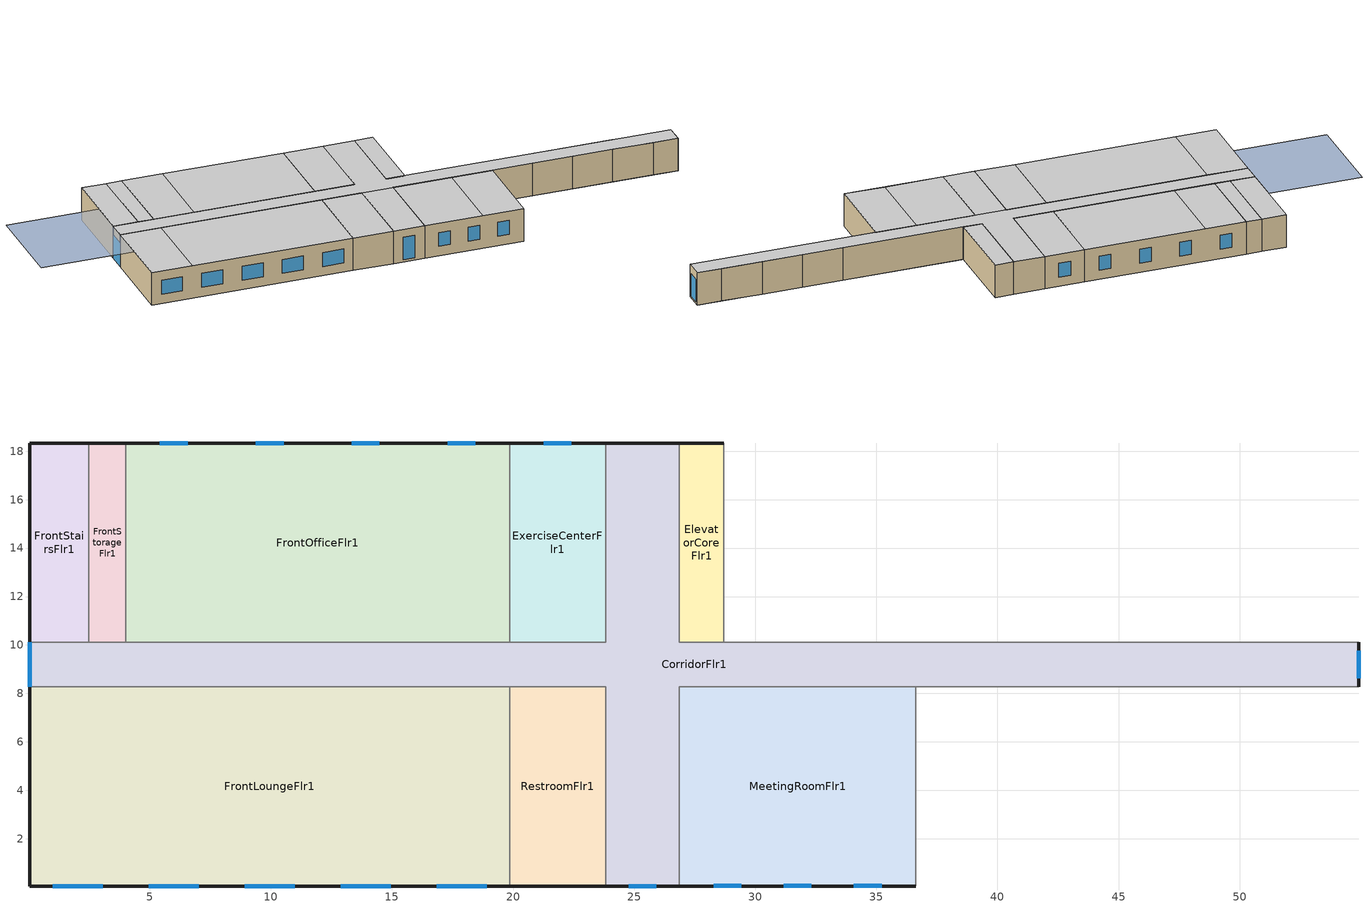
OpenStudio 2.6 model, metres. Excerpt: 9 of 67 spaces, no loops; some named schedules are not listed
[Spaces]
CorridorFlr1
 floor ground: 26.87,18.34 26.87,10.11 54.91,10.11 54.91,8.28 26.87,8.28 26.87,0.05 23.82,0.05 23.82,8.28 0.05,8.28 0.05,10.11 23.82,10.11 23.82,18.34 z0
 wall outside: 54.91,8.28 54.91,10.11 / 0.05,10.11 0.05,8.28 / 23.82,0.05 26.87,0.05 / 26.87,18.34 23.82,18.34 z0:3.35
 wall to GuestRoom103: 48.51,8.28 52.47,8.28 z0:3.35
 wall to GuestRoom104: 52.47,10.11 48.51,10.11 z0:3.35
 wall to FrontStorageFlr1: 4.01,10.11 2.49,10.11 z0:3.35
 wall to MechanicalRoomFlr1: 36.62,8.28 40.59,8.28 z0:3.35
 wall to FrontStairsFlr1: 2.49,10.11 0.05,10.11 z0:3.35
 wall to ElevatorCoreFlr1: 28.7,10.11 26.87,10.11 26.87,18.34 z0:3.35
 wall to MeetingRoomFlr1: 26.87,0.05 26.87,8.28 36.62,8.28 z0:3.35
 wall to RestroomFlr1: 19.86,8.28 23.82,8.28 23.82,0.05 z0:3.35
 wall to RearStorageFlr1: 52.47,8.28 54.91,8.28 z0:3.35
 wall to GuestRoom102: 44.55,8.28 48.51,8.28 z0:3.35
 wall to GuestRoom105: 48.51,10.11 44.55,10.11 z0:3.35
 wall to GuestRoom101: 40.59,8.28 44.55,8.28 z0:3.35
 wall to EmployeeLoungeFlr1: 44.55,10.11 40.59,10.11 z0:3.35
 wall to FrontOfficeFlr1: 19.86,10.11 4.01,10.11 z0:3.35
 wall to ExerciseCenterFlr1: 23.82,18.34 23.82,10.11 19.86,10.11 z0:3.35
 wall to FrontLoungeFlr1: 0.05,8.28 19.86,8.28 z0:3.35
 wall to LaundryRoomFlr1: 40.59,10.11 28.7,10.11 z0:3.35
 wall to RearStairsFlr1: 54.91,10.11 52.47,10.11 z0:3.35
 window: 0.05,10.11 0.05,8.28 z0:2.44; 54.91,8.62 54.91,9.76 / 24.78,0.05 25.92,0.05 z0.19:2.55
 ceiling to CorridorFlr2: 54.91,8.28 54.91,10.11 26.87,10.11 26.87,18.34 23.82,18.34 23.82,10.11 0.05,10.11 0.05,8.28 z3.35
 ceiling to GuestRoom206_208: 26.87,0.05 26.87,8.28 23.82,8.28 23.82,0.05 z3.35
RestroomFlr1
 floor ground: 23.82,8.28 23.82,0.05 19.86,0.05 19.86,8.28 z0
 wall outside: 19.86,0.05 23.82,0.05 z0:3.35
 wall to FrontLoungeFlr1: 19.86,8.28 19.86,0.05 z0:3.35
 ceiling to GuestRoom206_208: 23.82,0.05 23.82,8.28 19.86,8.28 19.86,0.05 z3.35
FrontOfficeFlr1
 floor ground: 19.86,18.34 19.86,10.11 4.01,10.11 4.01,18.34 z0
 wall outside: 19.86,18.34 4.01,18.34 z0:3.35
 wall to FrontStorageFlr1: 4.01,18.34 4.01,10.11 z0:3.35
 wall to ExerciseCenterFlr1: 19.86,10.11 19.86,18.34 z0:3.35
 window: 10.52,18.34 9.39,18.34 / 14.49,18.34 13.35,18.34 / 6.56,18.34 5.42,18.34 / 18.45,18.34 17.31,18.34 z0.95:2.4
 ceiling to GuestRoom224: 7.97,10.11 7.97,18.34 4.01,18.34 4.01,10.11 z3.35
 ceiling to GuestRoom220_223: 19.86,10.11 19.86,18.34 7.97,18.34 7.97,10.11 z3.35
MeetingRoomFlr1
 floor ground: 36.62,8.28 36.62,0.05 26.87,0.05 26.87,8.28 z0
 wall outside: 26.87,0.05 36.62,0.05 z0:3.35
 wall to MechanicalRoomFlr1: 36.62,0.05 36.62,8.28 z0:3.35
 window: 28.28,0.05 29.42,0.05 / 31.18,0.05 32.32,0.05 / 34.07,0.05 35.21,0.05 z0.95:2.4
 ceiling to GuestRoom209_212: 36.62,0.05 36.62,8.28 32.66,8.28 32.66,0.05 z3.35
 ceiling to GuestRoom206_208: 32.66,0.05 32.66,8.28 26.87,8.28 26.87,0.05 z3.35
FrontStorageFlr1
 floor ground: 4.01,18.34 4.01,10.11 2.49,10.11 2.49,18.34 z0
 wall outside: 4.01,18.34 2.49,18.34 z0:3.35
 wall to FrontStairsFlr1: 2.49,18.34 2.49,10.11 z0:3.35
 ceiling to FrontStorageFlr2: 4.01,10.11 4.01,18.34 2.49,18.34 2.49,10.11 z3.35
FrontStairsFlr1
 floor ground: 2.49,18.34 2.49,10.11 0.05,10.11 0.05,18.34 z0
 wall outside: 2.49,18.34 0.05,18.34 0.05,10.11 z0:3.35
 ceiling to FrontStairsFlr2: 2.49,10.11 2.49,18.34 0.05,18.34 0.05,10.11 z3.35
ElevatorCoreFlr1
 floor ground: 28.7,18.34 28.7,10.11 26.87,10.11 26.87,18.34 z0
 wall outside: 28.7,18.34 26.87,18.34 z0:3.35
 wall to LaundryRoomFlr1: 28.7,10.11 28.7,18.34 z0:3.35
 ceiling to ElevatorCoreFlr2: 28.7,10.11 28.7,18.34 26.87,18.34 26.87,10.11 z3.35
ExerciseCenterFlr1
 floor ground: 23.82,18.34 23.82,10.11 19.86,10.11 19.86,18.34 z0
 wall outside: 23.82,18.34 19.86,18.34 z0:3.35
 window: 22.41,18.34 21.27,18.34 z0.95:2.4
 ceiling to GuestRoom220_223: 23.82,10.11 23.82,18.34 19.86,18.34 19.86,10.11 z3.35
FrontLoungeFlr1
 floor ground: 19.86,8.28 19.86,0.05 0.05,0.05 0.05,8.28 z0
 wall outside: 0.05,8.28 0.05,0.05 19.86,0.05 z0:3.35
 window: 4.97,0.05 7.02,0.05 / 16.85,0.05 18.91,0.05 / 1,0.05 3.06,0.05 / 12.89,0.05 14.94,0.05 / 8.93,0.05 10.98,0.05 z0.95:2.4
 ceiling to GuestRoom201: 4.01,0.05 4.01,8.28 0.05,8.28 0.05,0.05 z3.35
 ceiling to GuestRoom202_205: 19.86,0.05 19.86,8.28 4.01,8.28 4.01,0.05 z3.35
shading: 0,4.57 0,13.72 -9.14,13.72 -9.14,4.57 z3.35
[Site]
Denver Centennial  Golden   Nr: Latitude {deg}=39.74; Longitude {deg}=-105.18; Time Zone {hr}=-7; Elevation {m}=1829; Terrain=Suburbs
[Building]
90.1-2010-SmallHotel-ASHRAE 169-2006-5B created: 2016-10-04 13:28:55 -0600: North Axis {deg}=180; Default Construction Set=90.1-2010 - SmHotel - ASHRAE 169-2006-5B; Standards Building Type=SmallHotel
[Site:GroundTemperature:BuildingSurface]
19.89, 19.99, 20.06, 20.2, 20.41, 20.6, 20.83, 20.85, 20.72, 20.51, 20.24, 19.99
[Site:WaterMainsTemperature]
Calculation Method=Correlation; Annual Average Outdoor Air Temperature {C}=11.15; Maximum Difference In Monthly Average Outdoor Air Temperatures {deltaC}=26.2
[ClimateZones]
Climate Zone Institution Name 1=ASHRAE; Climate Zone Document Name 1=ANSI/ASHRAE Standard 169; Climate Zone Document Year 1=2006; Climate Zone Value 1=5B; Climate Zone Institution Name 2=CEC; Climate Zone Document Name 2=California Climate Zone Descriptions; Climate Zone Document Year 2=1995
[SizingPeriod:DesignDay] Barometric Pressure {Pa}=81198; Sky Clearness=0; Rain Indicator=0; Snow Indicator=0; Day of Month=21; Daylight Saving Time Indicator=0; Dry-Bulb Temperature Range Modifier Type=DefaultMultipliers
Name | Maximum Dry-Bulb Temperature {C} | Daily Dry-Bulb Temperature Range {deltaC} | Humidity Indicating Conditions at Maximum Dry-Bulb | Wind Speed {m/s} | Wind Direction {deg} | Month | Day Type | Humidity Indicating Type | Solar Model Indicator | ASHRAE Taub | ASHRAE Taud
Denver Centennial  Golden   N Ann Hum_n 99.6% Condns DP=>MCDB | -10.9 | 0 | -21.6 | 3 | 340 | 12 | WinterDesignDay | Dewpoint | ASHRAEClearSky
Denver Centennial  Golden   N Ann Clg .4% Condns Enth=>MDB | 27.3 | 15.2 | 59700 | 4.9 | 0 | 7 | SummerDesignDay | Enthalpy | ASHRAETau | 0.424 | 2.025
Denver Centennial  Golden   N Ann Clg .4% Condns WB=>MDB | 27.3 | 15.2 | 18.4 | 4.9 | 0 | 7 | SummerDesignDay | Wetbulb | ASHRAETau | 0.424 | 2.025
Denver Centennial  Golden   N Ann Clg .4% Condns DB=>MWB | 33 | 15.2 | 15.7 | 4.9 | 0 | 7 | SummerDesignDay | Wetbulb | ASHRAETau | 0.424 | 2.025
[Material:NoMass] Thermal Absorptance=0.9; Solar Absorptance=0.7
Name | Roughness | Thermal Resistance {m2-K/W} | Visible Absorptance
CP02 CARPET PAD | VeryRough | 0.21648 | 0.8
Typical Insulation R-10.94 | Smooth | 1.92744 | 0.7
Typical Carpet Pad | Smooth | 0.21648 | 0.8
Typical Insulation R-13.45 | Smooth | 2.368 | 0.7
Typical Insulation R-19.72 | Smooth | 3.4722 | 0.7
Typical Insulation R-0.58 | Smooth | 0.101875 | 0.7
Typical Insulation R-1.15 | Smooth | 0.202527 | 0.7
[Material] Thermal Absorptance=0.9
Name | Roughness | Thickness {m} | Conductivity {W/m-K} | Density {kg/m3} | Specific Heat {J/kg-K} | Solar Absorptance | Visible Absorptance
4 in. Normalweight Concrete Floor | MediumRough | 0.1016 | 2.31 | 2322 | 832 | 0.7 | 0.7
25mm Stucco | Smooth | 0.0254 | 0.72 | 1856 | 840 | 0.7 | 0.7
5/8 in. Gypsum Board | MediumSmooth | 0.0159 | 0.16 | 800 | 1090 | 0.7 | 0.7
Roof Membrane | VeryRough | 0.0095 | 0.16 | 1121.29 | 1460 | 0.77 | 0.7
Metal Roof Surface; F08 Metal surface | Smooth | 0.0008 | 45.28 | 7824 | 500 | 0.7 | 0.7
1/2 in. Gypsum Board | Smooth | 0.0127 | 0.16 | 800 | 1090 | 0.7 | 0.5
6 in. Normalweight Concrete Floor | MediumRough | 0.1524 | 2.31 | 2322 | 832 | 0.7 | 0.7
8 in. Concrete Block Basement Wall | MediumRough | 0.2032 | 1.326 | 1842 | 912 | 0.7 | 0.7
G05 25mm wood | MediumSmooth | 0.0254 | 0.15 | 608 | 1630 | 0.5 | 0.5
[Construction]
Typical Insulated Exterior Mass Floor R-13.51: Typical Insulation R-10.94, 4 in. Normalweight Concrete Floor, Typical Carpet Pad
Typical Insulated Steel Framed Exterior Wall R-15.63: 25mm Stucco, 5/8 in. Gypsum Board, Typical Insulation R-13.45, 5/8 in. Gypsum Board
Typical IEAD Roof R-20.83: Roof Membrane, Typical Insulation R-19.72, Metal Roof Surface
int_slab_floor_smallhotel: 4 in. Normalweight Concrete Floor, CP02 CARPET PAD
int_wall_smallhotel: 1/2 in. Gypsum Board, 1/2 in. Gypsum Board
int_slab_ceiling_smallhotel: CP02 CARPET PAD, 4 in. Normalweight Concrete Floor
Typical Insulated Carpeted 6in Slab Floor: 6 in. Normalweight Concrete Floor, Typical Carpet Pad
Typical Insulated Basement Mass Wall: 8 in. Concrete Block Basement Wall
U 0.52 SHGC 0.40 Dbl Ref-D Clr 6mm/13mm Air: REF D CLEAR 6MM, AIR 13MM, CLEAR 6MM
Typical Insulated Metal Door R-1.43: F08 Metal surface, Typical Insulation R-0.58
Typical Overhead Door R-2.0: Typical Insulation R-1.15
U 1.17 SHGC 0.49 Sgl Ref-D Clr 6mm: REF D CLEAR 6MM
Typical Interior Window: Clear 3mm
Typical Interior Door; Typical Interior Partition: G05 25mm wood
[DefaultConstructionSet]
90.1-2010 - SmHotel - ASHRAE 169-2006-5B: Default Exterior Surface Constructions=Default Surface Constructions 1; Default Interior Surface Constructions=Default Surface Constructions 2; Default Ground Contact Surface Constructions=Default Surface Constructions 3; Default Exterior SubSurface Constructions=Default Sub Surface Constructions 1; Default Interior SubSurface Constructions=Default Sub Surface Constructions 2; Interior Partition Construction=Typical Interior Partition
[DefaultSurfaceConstructions]
Name | Floor Construction | Wall Construction | Roof Ceiling Construction
Default Surface Constructions 1 | Typical Insulated Exterior Mass Floor R-13.51 | Typical Insulated Steel Framed Exterior Wall R-15.63 | Typical IEAD Roof R-20.83
Default Surface Constructions 2 | int_slab_floor_smallhotel | int_wall_smallhotel | int_slab_ceiling_smallhotel
Default Surface Constructions 3 | Typical Insulated Carpeted 6in Slab Floor | Typical Insulated Basement Mass Wall
[DefaultSubSurfaceConstructions]
Name | Fixed Window Construction | Operable Window Construction | Door Construction | Overhead Door Construction | Skylight Construction | Tubular Daylight Dome Construction | Tubular Daylight Diffuser Construction
Default Sub Surface Constructions 1 | U 0.52 SHGC 0.40 Dbl Ref-D Clr 6mm/13mm Air | U 0.52 SHGC 0.40 Dbl Ref-D Clr 6mm/13mm Air | Typical Insulated Metal Door R-1.43 | Typical Overhead Door R-2.0 | U 1.17 SHGC 0.49 Sgl Ref-D Clr 6mm | Typical Interior Window | Typical Interior Window
Default Sub Surface Constructions 2 | Typical Interior Window | Typical Interior Window | Typical Interior Door
[WindowMaterial:Glazing] Optical Data Type=SpectralAverage; Infrared Transmittance at Normal Incidence=0; Front Side Infrared Hemispherical Emissivity=0.84; Conductivity {W/m-K}=0.9; Dirt Correction Factor for Solar and Visible Transmittance=1; Solar Diffusing=No
Name | Thickness {m} | Solar Transmittance at Normal Incidence | Front Side Solar Reflectance at Normal Incidence | Back Side Solar Reflectance at Normal Incidence | Visible Transmittance at Normal Incidence | Front Side Visible Reflectance at Normal Incidence | Back Side Visible Reflectance at Normal Incidence | Back Side Infrared Hemispherical Emissivity
REF D CLEAR 6MM | 0.006 | 0.429 | 0.308 | 0.379 | 0.334 | 0.453 | 0.505 | 0.82
CLEAR 6MM | 0.006 | 0.775 | 0.071 | 0.071 | 0.881 | 0.08 | 0.08 | 0.84
Clear 3mm | 0.003 | 0.837 | 0.075 | 0.075 | 0.898 | 0.081 | 0.081 | 0.84
[WindowMaterial:Gas]
AIR 13MM: Gas Type=Air; Thickness {m}=0.0127
[Space]
Name | Space Type | Thermal Zone
CorridorFlr1 | SmallHotel Corridor | CorridorFlr1 ZN
RestroomFlr1 | SmallHotel PublicRestroom | RestroomFlr1 ZN
FrontOfficeFlr1 | SmallHotel Office | FrontOfficeFlr1 ZN
FrontLoungeFlr1 | SmallHotel GuestLounge | FrontLoungeFlr1 ZN
MeetingRoomFlr1 | SmallHotel Meeting | MeetingRoomFlr1 ZN
ExerciseCenterFlr1 | SmallHotel Exercise | ExerciseCenterFlr1 ZN
FrontStorageFlr1 | SmallHotel Storage | FrontStorageFlr1 ZN
ElevatorCoreFlr1 | SmallHotel Elec/MechRoom | ElevatorCoreFlr1 ZN
FrontStairsFlr1 | SmallHotel Stair | FrontStairsFlr1 ZN
[SpaceType] Standards Building Type=SmallHotel
Name | Default Schedule Set | Design Specification Outdoor Air Object | Standards Space Type
SmallHotel Corridor | SmallHotel Corridor Schedule Set | SmallHotel Corridor Ventilation | Corridor
SmallHotel Elec/MechRoom | SmallHotel Elec/MechRoom Schedule Set | SmallHotel Elec/MechRoom Ventilation | Elec/MechRoom
SmallHotel Exercise | SmallHotel Exercise Schedule Set | SmallHotel Exercise Ventilation | Exercise
SmallHotel GuestLounge | SmallHotel GuestLounge Schedule Set | SmallHotel GuestLounge Ventilation | GuestLounge
SmallHotel Office | SmallHotel Office Schedule Set | SmallHotel Office Ventilation | Office
SmallHotel Stair | SmallHotel Stair Schedule Set | SmallHotel Stair Ventilation | Stair
SmallHotel Storage | SmallHotel Storage Schedule Set | SmallHotel Storage Ventilation | Storage
SmallHotel Meeting | SmallHotel Meeting Schedule Set | SmallHotel Meeting Ventilation | Meeting
SmallHotel PublicRestroom | SmallHotel PublicRestroom Schedule Set | SmallHotel PublicRestroom Ventilation | PublicRestroom
[Lights:Definition] Design Level Calculation Method=Watts/Area; Fraction Radiant=0.7; Fraction Visible=0.2
Name | Watts per Space Floor Area {W/m2}
SmallHotel Corridor Lights Definition | 7.10418
SmallHotel Exercise Lights Definition | 7.75002
SmallHotel GuestLounge Lights Definition | 7.85765
SmallHotel Meeting Lights Definition | 13.2396
SmallHotel Office Lights Definition | 11.9479
SmallHotel PublicRestroom Lights Definition | 10.5486
SmallHotel Stair Lights Definition | 7.4271
SmallHotel Storage Lights Definition | 6.78126
[Lights]
Name | Lights Definition | Space or SpaceType
SmallHotel Corridor Lights | SmallHotel Corridor Lights Definition | SmallHotel Corridor
SmallHotel Exercise Lights | SmallHotel Exercise Lights Definition | SmallHotel Exercise
SmallHotel GuestLounge Lights | SmallHotel GuestLounge Lights Definition | SmallHotel GuestLounge
SmallHotel Meeting Lights | SmallHotel Meeting Lights Definition | SmallHotel Meeting
SmallHotel Office Lights | SmallHotel Office Lights Definition | SmallHotel Office
SmallHotel PublicRestroom Lights | SmallHotel PublicRestroom Lights Definition | SmallHotel PublicRestroom
SmallHotel Stair Lights | SmallHotel Stair Lights Definition | SmallHotel Stair
SmallHotel Storage Lights | SmallHotel Storage Lights Definition | SmallHotel Storage
[DesignSpecification:OutdoorAir] Outdoor Air Method=Sum
Name | Outdoor Air Flow per Floor Area {m3/s-m2} | Outdoor Air Flow per Person {m3/s-person}
SmallHotel Corridor Ventilation; SmallHotel PublicRestroom Ventilation; SmallHotel Stair Ventilation | 0.0003048
SmallHotel Elec/MechRoom Ventilation; SmallHotel Storage Ventilation | 0.0006096
SmallHotel Exercise Ventilation | 0.0003048 | 0.00943895
SmallHotel GuestLounge Ventilation | 0.0003048 | 0.00353961
SmallHotel Meeting Ventilation; SmallHotel Office Ventilation | 0.0003048 | 0.00235974
[DefaultScheduleSet]
Name | Number of People Schedule | People Activity Level Schedule | Lighting Schedule | Electric Equipment Schedule | Infiltration Schedule
SmallHotel Corridor Schedule Set | HotelSmall AlwaysOff | HotelSmall Activity_Sch | HotelSmall BLDG_LIGHT_CORRIDOR_SCH | HotelSmall AlwaysOff | Always On
SmallHotel Elec/MechRoom Schedule Set |  |  | HotelSmall AlwaysOff | HotelSmall BLDG_ELEVATORS | Always On
SmallHotel Exercise Schedule Set | HotelSmall ExerciseCenter_Occ_Sch | HotelSmall Activity_Sch | HotelSmall BLDG_LIGHT_EXERCENTER_SCH | HotelSmall ExerciseCenter_Eqp_Sch | HotelSmall CommonArea_Infil_Sch
SmallHotel GuestLounge Schedule Set | HotelSmall Lobby_Occ_Sch | HotelSmall Activity_Sch | HotelSmall BLDG_LIGHT_FRONTLOUNGE_SCH | HotelSmall Lobby_Eqp_Sch | HotelSmall CommonArea_Infil_Sch
SmallHotel Meeting Schedule Set | HotelSmall MeetingRoom_Occ_Sch | HotelSmall Activity_Sch | HotelSmall BLDG_LIGHT_MEETINGROOM_SCH | HotelSmall MeetingRoom_Eqp_Sch | HotelSmall CommonArea_Infil_Sch
SmallHotel Office Schedule Set | HotelSmall Office_Occ_Sch | HotelSmall Activity_Sch | HotelSmall BLDG_LIGHT_OFFICE_SCH | HotelSmall OFF_EQUIP_SCH | HotelSmall CommonArea_Infil_Sch
SmallHotel PublicRestroom Schedule Set | HotelSmall Lobby_Occ_Sch | HotelSmall Activity_Sch | HotelSmall BLDG_LIGHT_RESTROOM_SCH | HotelSmall Lobby_Eqp_Sch | HotelSmall CommonArea_Infil_Sch
SmallHotel Stair Schedule Set | HotelSmall AlwaysOff | HotelSmall Activity_Sch | HotelSmall BLDG_LIGHT_STAIR_SCH | HotelSmall AlwaysOff | Always On
SmallHotel Storage Schedule Set | HotelSmall AlwaysOff | HotelSmall Activity_Sch | HotelSmall BLDG_LIGHT_STORAGE_SCH | HotelSmall AlwaysOff | Always On
[ThermostatSetpoint:DualSetpoint]
Name | Heating Setpoint Temperature Schedule | Cooling Setpoint Temperature Schedule
SmallHotel Storage Thermostat 1; SmallHotel Stair Thermostat 3 | HotelSmall SemiHeated_HtgSP_Sch | SmallHotel UnitHeater ClgSP Sch
SmallHotel GuestLounge Thermostat 1; SmallHotel Office Thermostat 1; SmallHotel Exercise Thermostat 1; SmallHotel Meeting Thermostat 1; SmallHotel PublicRestroom Thermostat 1; SmallHotel Corridor Thermostat 3 | HotelSmall CommonArea_HtgSP_Sch | HotelSmall CommonArea_ClgSP_Sch
SmallHotel Elec/MechRoom Thermostat 1
[ElectricEquipment:Definition] Design Level Calculation Method=Watts/Area; Fraction Radiant=0.5
Name | Watts per Space Floor Area {W/m2}
SmallHotel Elec/MechRoom Elec Equip Definition | 2133.41
SmallHotel Exercise Elec Equip Definition | 18.6216
SmallHotel GuestLounge Elec Equip Definition | 26.0487
SmallHotel Meeting Elec Equip Definition | 6.17848
SmallHotel Office Elec Equip Definition | 13.7778
[ElectricEquipment]
Name | Electric Equipment Definition | Space or SpaceType
SmallHotel Elec/MechRoom Elec Equip | SmallHotel Elec/MechRoom Elec Equip Definition | SmallHotel Elec/MechRoom
SmallHotel Exercise Elec Equip | SmallHotel Exercise Elec Equip Definition | SmallHotel Exercise
SmallHotel GuestLounge Elec Equip | SmallHotel GuestLounge Elec Equip Definition | SmallHotel GuestLounge
SmallHotel Meeting Elec Equip | SmallHotel Meeting Elec Equip Definition | SmallHotel Meeting
SmallHotel Office Elec Equip | SmallHotel Office Elec Equip Definition | SmallHotel Office
[People:Definition] Number of People Calculation Method=People/Area; Fraction Radiant=0.3
Name | People per Space Floor Area {person/m2}
SmallHotel Exercise People Definition | 0.214632
SmallHotel GuestLounge People Definition | 0.322917
SmallHotel Meeting People Definition | 0.538196
SmallHotel Office People Definition | 0.0768543
SmallHotel PublicRestroom People Definition | 0.0306771
[People] Work Efficiency Schedule=Work Efficiency Schedule; Clothing Insulation Schedule=Clothing Schedule; Air Velocity Schedule=Air Velocity Schedule
Name | People Definition | Space or SpaceType
SmallHotel Exercise People | SmallHotel Exercise People Definition | SmallHotel Exercise
SmallHotel GuestLounge People | SmallHotel GuestLounge People Definition | SmallHotel GuestLounge
SmallHotel Meeting People | SmallHotel Meeting People Definition | SmallHotel Meeting
SmallHotel Office People | SmallHotel Office People Definition | SmallHotel Office
SmallHotel PublicRestroom People | SmallHotel PublicRestroom People Definition | SmallHotel PublicRestroom
[SpaceInfiltration:DesignFlowRate]
Name | Space or SpaceType | Schedule | Design Flow Rate Calculation Method | Flow per Exterior Surface Area {m3/s-m2} | Constant Term Coefficient | Temperature Term Coefficient | Velocity Term Coefficient | Velocity Squared Term Coefficient | Design Flow Rate {m3/s}
CorridorFlr1 Infiltration | CorridorFlr1 | Always On | Flow/ExteriorArea | 0.000569573 | 0 | 0 | 0.224 | 0
ElevatorCoreFlr1 Infiltration | ElevatorCoreFlr1 | Always On | Flow/ExteriorArea | 0.000569573 | 0 | 0 | 0.224 | 0
ExerciseCenterFlr1 Infiltration | ExerciseCenterFlr1 | HotelSmall CommonArea_Infil_Sch | Flow/ExteriorArea | 0.000569573 | 0 | 0 | 0.224 | 0
FrontLoungeFlr1 Infiltration | FrontLoungeFlr1 | HotelSmall CommonArea_Infil_Sch | Flow/ExteriorArea | 0.000569573 | 0 | 0 | 0.224 | 0
FrontOfficeFlr1 Infiltration | FrontOfficeFlr1 | HotelSmall CommonArea_Infil_Sch | Flow/ExteriorArea | 0.000569573 | 0 | 0 | 0.224 | 0
FrontStairsFlr1 Infiltration | FrontStairsFlr1 | Always On | Flow/ExteriorArea | 0.000569573 | 0 | 0 | 0.224 | 0
FrontStorageFlr1 Infiltration | FrontStorageFlr1 | Always On | Flow/ExteriorArea | 0.000569573 | 0 | 0 | 0.224 | 0
MeetingRoomFlr1 Infiltration | MeetingRoomFlr1 | HotelSmall CommonArea_Infil_Sch | Flow/ExteriorArea | 0.000569573 | 0 | 0 | 0.224 | 0
RestroomFlr1 Infiltration | RestroomFlr1 | HotelSmall CommonArea_Infil_Sch | Flow/ExteriorArea | 0.000569573 | 0 | 0 | 0.224 | 0
Corridor1 door Infiltration | CorridorFlr1 | HotelSmall INFIL_Door_Opening_SCH | Flow/Space |  |  |  |  |  | 0.591822
[ThermalZone] Use Ideal Air Loads=No
FrontStorageFlr1 ZN: Thermostat=SmallHotel Storage Thermostat 1
FrontLoungeFlr1 ZN: Thermostat=SmallHotel GuestLounge Thermostat 1; Primary Daylighting Control=FrontLoungeFlr1 Daylt Sensor 1; Fraction of Zone Controlled by Primary Daylighting Control=0.120349; Secondary Daylighting Control=FrontLoungeFlr1 Daylt Sensor 2; Fraction of Zone Controlled by Secondary Daylighting Control=0.120349
ElevatorCoreFlr1 ZN: Thermostat=SmallHotel Elec/MechRoom Thermostat 1
FrontOfficeFlr1 ZN: Thermostat=SmallHotel Office Thermostat 1
ExerciseCenterFlr1 ZN: Thermostat=SmallHotel Exercise Thermostat 1
MeetingRoomFlr1 ZN: Thermostat=SmallHotel Meeting Thermostat 1
RestroomFlr1 ZN: Thermostat=SmallHotel PublicRestroom Thermostat 1
CorridorFlr1 ZN: Thermostat=SmallHotel Corridor Thermostat 3
FrontStairsFlr1 ZN: Thermostat=SmallHotel Stair Thermostat 3
[Exterior:Lights:Definition]
NonDimming Exterior Lights Def: Design Level {W}=4188
[Exterior:Lights]
NonDimming Exterior Lights Def: Exterior Lights Definition=NonDimming Exterior Lights Def; Schedule=HotelSmall Exterior_Lgt_ALWAYS_ON; Control Option=AstronomicalClock
[Daylighting:Control] Space=FrontLoungeFlr1; Position Y-Coordinate {m}=2.44725; Position Z-Coordinate {m}=0.9144; Illuminance Setpoint {lux}=300; Lighting Control Type=Stepped; Number of Stepped Control Steps=3
Name | Position X-Coordinate {m}
FrontLoungeFlr1 Daylt Sensor 1 | 2.02988
FrontLoungeFlr1 Daylt Sensor 2 | 5.99228
